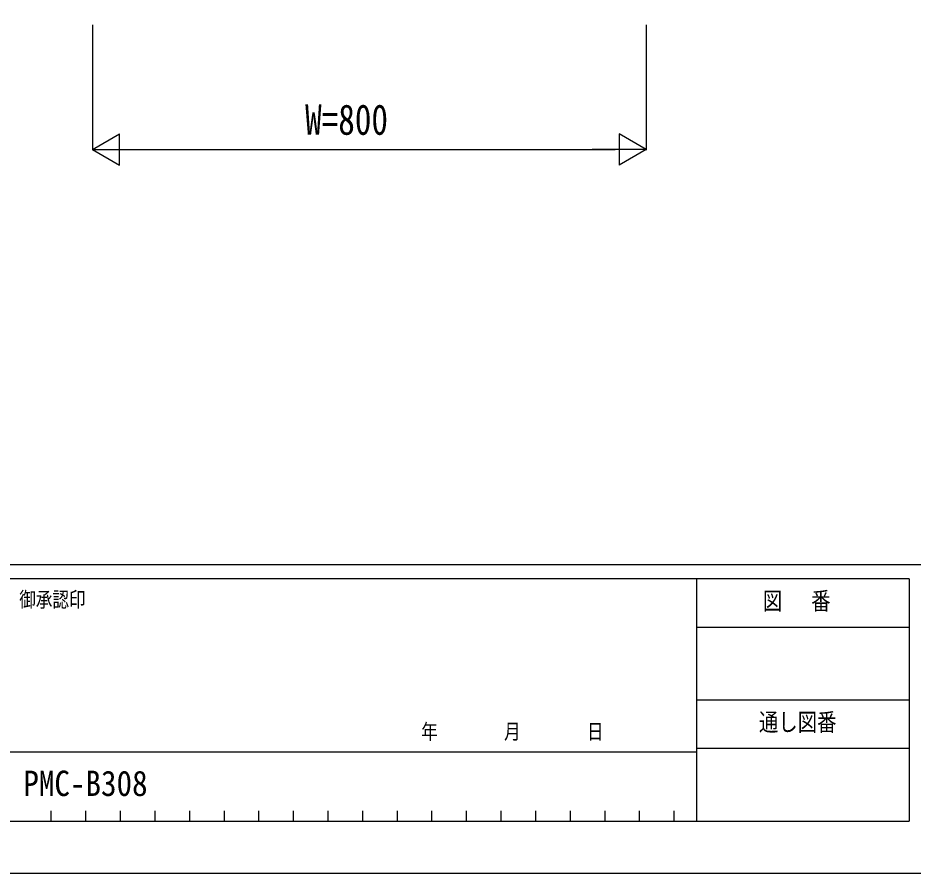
# Model space of a CAD drawing. Units: millimetres, scale not verified. Extents: x -4205 to 4205, y -2970 to 2970.
# Drawn here: x 2237 to 3531, y -2970 to -1735 of the extents above; entities that cross this region are included whole.
import ezdxf
from ezdxf.enums import TextEntityAlignment as Align

# ---------------------------------------------------------------- set-up
doc = ezdxf.new("R2010")
doc.units = ezdxf.units.MM
doc.header["$LTSCALE"] = 10
for name, color, linetype in [('0-1_USER1', 3, 'Continuous'), ('0-4_YKK_D', 6, 'Continuous'), ('0-5_YKK_ZWAK', 7, 'Continuous')]:
    doc.layers.add(name, color=color, linetype=linetype)
doc.styles.add('ＭＳ ゴシック', font='')
doc.styles.get('ＭＳ ゴシック').set_extended_font_data('MS Gothic')

msp = doc.modelspace()

# ---------------------------------------------------------------- linework, layer by layer
at = {"layer": '0-4_YKK_D'}
for p, q in [((2345.03, -1745), (2345.03, -1926)), ((3145.03, -1745), (3145.03, -1926)), ((2345.03, -1925), (2384, -1902.5)), ((2384, -1947.5), (2384, -1902.5)), ((3145.03, -1925), (3106.06, -1902.5)), ((3106.06, -1902.5), (3106.06, -1947.5)), ((2345.03, -1925), (2384, -1947.5)), ((2345.03, -1925), (2422.97, -1925)), ((2390.03, -1925), (3100.03, -1925)), ((3145.03, -1925), (3067.09, -1925)), ((3145.03, -1925), (3106.06, -1947.5))]:
    msp.add_line(p, q, dxfattribs=at)
at = {"layer": '0-5_YKK_ZWAK'}
for p, q in [((3895.02, -2525), (-3904.98, -2525)), ((3217.52, -2545), (2185.02, -2545)), ((3217.52, -2545), (3217.52, -2895)), ((3525.02, -2545), (3217.52, -2545)), ((3525.02, -2545), (3525.02, -2895)), ((3217.52, -2615), (3525.02, -2615)), ((3217.52, -2720), (3525.02, -2720)), ((3525.02, -2790), (3217.52, -2790)), ((2185.02, -2795), (3217.52, -2795)), ((2285.02, -2880), (2285.02, -2895)), ((2335.02, -2880), (2335.02, -2895)), ((2385.02, -2880), (2385.02, -2895)), ((2435.02, -2880), (2435.02, -2895)), ((2485.02, -2880), (2485.02, -2895)), ((2535.02, -2880), (2535.02, -2895)), ((2585.02, -2880), (2585.02, -2895)), ((2635.02, -2880), (2635.02, -2895)), ((2685.02, -2880), (2685.02, -2895)), ((2735.02, -2880), (2735.02, -2895)), ((2785.02, -2880), (2785.02, -2895)), ((2835.02, -2880), (2835.02, -2895)), ((2885.02, -2880), (2885.02, -2895)), ((2935.02, -2880), (2935.02, -2895)), ((2985.02, -2880), (2985.02, -2895)), ((3035.02, -2880), (3035.02, -2895)), ((3085.02, -2880), (3085.02, -2895)), ((3135.02, -2880), (3135.02, -2895)), ((3185.02, -2880), (3185.02, -2895)), ((2185.02, -2895), (3217.52, -2895)), ((3217.52, -2895), (3525.02, -2895))]:
    msp.add_line(p, q, dxfattribs=at)
msp.add_lwpolyline([(-4205, -2970), (4205, -2970), (4205, 2970), (-4205, 2970)], close=True, dxfattribs=at)

# ---------------------------------------------------------------- texts
at = {"layer": '0-1_USER1', "style": 'ＭＳ ゴシック', "width": 0.9}
msp.add_text('PMC-B308', height=36.66, dxfattribs=at).set_placement((2245.11, -2869.7), align=Align.BOTTOM_LEFT)
at = {"layer": '0-4_YKK_D', "style": 'ＭＳ ゴシック', "width": 0.8}
msp.add_text('W=800', height=43.99, dxfattribs=at).set_placement((2652.23, -1917), align=Align.BOTTOM_LEFT)
at = {"layer": '0-5_YKK_ZWAK', "style": 'ＭＳ ゴシック', "width": 0.8}
for s, height, p in [('御承認印', 21.99, (2239.14, -2592.5)), ('図\u3000 番', 25.66, (3313.4, -2597.5)), ('通し図番', 25.66, (3307.8, -2772.5)), ('年        月        日', 21.99, (2819.91, -2783.21))]:
    msp.add_text(s, height=height, dxfattribs=at).set_placement(p, align=Align.BOTTOM_LEFT)

doc.saveas('drawing.dxf')
